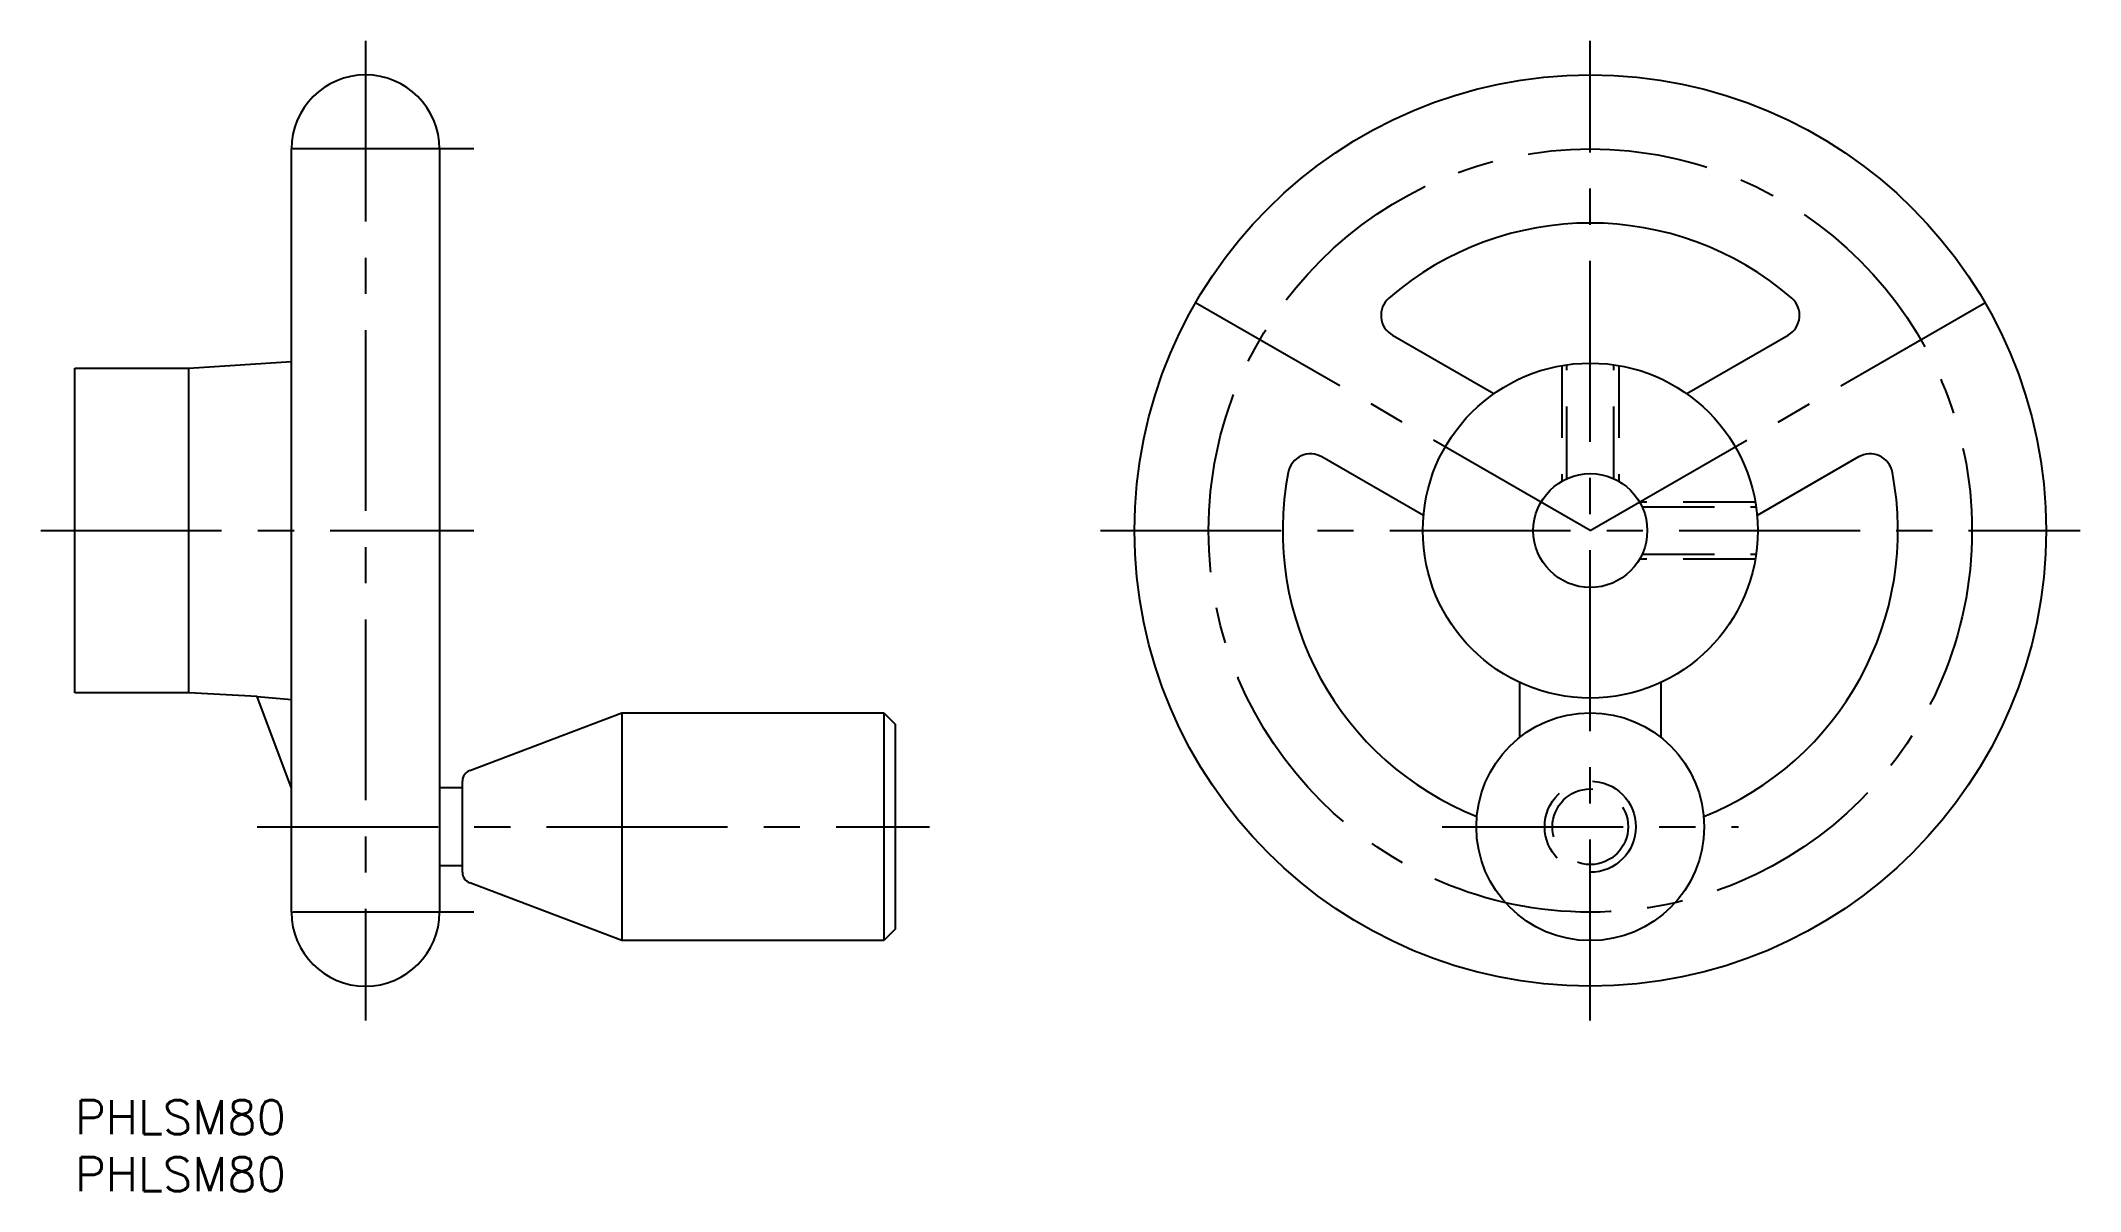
# Model space of a CAD drawing. Extents: x -3 to 176, y -8 to 93.
import ezdxf

# ---------------------------------------------------------------- set-up
doc = ezdxf.new("R2010")
doc.units = 0
doc.header["$LTSCALE"] = 0.5
doc.linetypes.add('CENTER', pattern=[50.8, 31.75, -6.35, 6.35, -6.35])
doc.linetypes.add('DASHED', pattern=[19.05, 12.7, -6.35])
for name, color, linetype in [('MSM_CENTER', 1, 'CENTER'), ('MSM_CONTINUOUS', 7, 'CONTINUOUS'), ('MSM_DASHED', 4, 'DASHED'), ('MSM_PART_NUMBER', 7, 'CONTINUOUS')]:
    doc.layers.add(name, color=color, linetype=linetype)
doc.styles.get("Standard").update_dxf_attribs({"font": 'txt.shx', "height": 3, "bigfont": 'bigfont.shx'})

# ---------------------------------------------------------------- blocks, each defined once
blk = doc.blocks.new('*U3')
at = {"layer": 'MSM_PART_NUMBER'}
blk.add_text('PHLSM80', height=3, dxfattribs=at).set_placement((0, -3))
blk = doc.blocks.new('*U4')
at = {"layer": 'MSM_PART_NUMBER'}
blk.add_text('PHLSM80', height=3, dxfattribs=at).set_placement((0, -8))

msp = doc.modelspace()

# ---------------------------------------------------------------- linework, layer by layer
at = {"layer": 'MSM_CENTER'}
for p, q in [((25.5, 93), (25.5, 7)), ((133, 7), (133, 93)), ((35, 83.5), (16, 83.5)), ((133, 50), (98.36, 70)), ((133, 50), (167.64, 70)), ((-3, 50), (35, 50)), ((90, 50), (176, 50)), ((16, 24), (75, 24)), ((120, 24), (146, 24)), ((35, 16.5), (16, 16.5))]:
    msp.add_line(p, q, dxfattribs=at)
msp.add_circle((133, 50), 33.5, dxfattribs=at)
at = {"layer": 'MSM_CONTINUOUS'}
for p, q in [((19, 16.5), (19, 83.5)), ((32, 83.5), (32, 16.5)), ((115.63, 67.16), (124.53, 62.02)), ((141.47, 62.02), (150.37, 67.16)), ((10, 64.25), (19, 64.84)), ((0, 35.75), (0, 64.25)), ((0, 64.25), (10, 64.25)), ((10, 35.75), (10, 64.25)), ((118.36, 51.32), (109.45, 56.47)), ((156.55, 56.47), (147.64, 51.32)), ((126.82, 31.87), (126.82, 36.66)), ((139.18, 36.66), (139.18, 31.87)), ((10, 35.75), (0, 35.75)), ((15.99, 35.44), (10, 35.75)), ((19, 27.39), (15.99, 35.44)), ((15.99, 35.44), (19, 35.16)), ((34.65, 28.94), (48, 34)), ((48, 34), (71, 34)), ((48, 34), (48, 14)), ((71, 34), (71, 14)), ((71, 34), (72, 33)), ((72, 33), (72, 15)), ((32, 27.44), (34, 27.44)), ((34, 20), (34, 28)), ((34, 20.56), (32, 20.56)), ((48, 14), (34.65, 19.06)), ((72, 15), (71, 14)), ((71, 14), (48, 14))]:
    msp.add_line(p, q, dxfattribs=at)
for centre, radius in [((133, 50), 40), ((133, 50), 14.7), ((133, 50), 5), ((133, 24), 10)]:
    msp.add_circle(centre, radius, dxfattribs=at)
for centre, radius, start, end in [((25.5, 83.5), 6.5, 0, 180), ((133, 50), 27, 49.0868, 130.9132), ((116.63, 68.89), 2, 130.9132, 240), ((149.37, 68.89), 2, 300, 49.0868), ((108.45, 54.73), 2, 60, 169.0868), ((157.55, 54.73), 2, 10.9132, 120), ((133, 50), 27, 169.0868, 248.355), ((133, 50), 27, 291.645, 10.9132), ((35, 28), 1, 110.7702, 180), ((35, 20), 1, 180, 249.2298), ((25.5, 16.5), 6.5, 180, 0)]:
    msp.add_arc(centre, radius, start, end, dxfattribs=at)
at = {"layer": 'MSM_DASHED'}
for p, q in [((130.5, 64.49), (130.5, 54.33)), ((130.93, 54.55), (130.93, 64.55)), ((135.07, 54.55), (135.07, 64.55)), ((135.5, 64.49), (135.5, 54.33)), ((147.49, 52.5), (137.33, 52.5)), ((137.55, 52.07), (147.55, 52.07)), ((147.49, 47.5), (137.33, 47.5)), ((137.55, 47.93), (147.55, 47.93))]:
    msp.add_line(p, q, dxfattribs=at)
for radius in [4, 3.32]:
    msp.add_circle((133, 24), radius, dxfattribs=at)

# ---------------------------------------------------------------- block references
at = {"layer": 'MSM_CONTINUOUS'}
for name in ['*U3', '*U4']:
    msp.add_blockref(name, (0, 0), dxfattribs=at)

doc.saveas('drawing.dxf')
